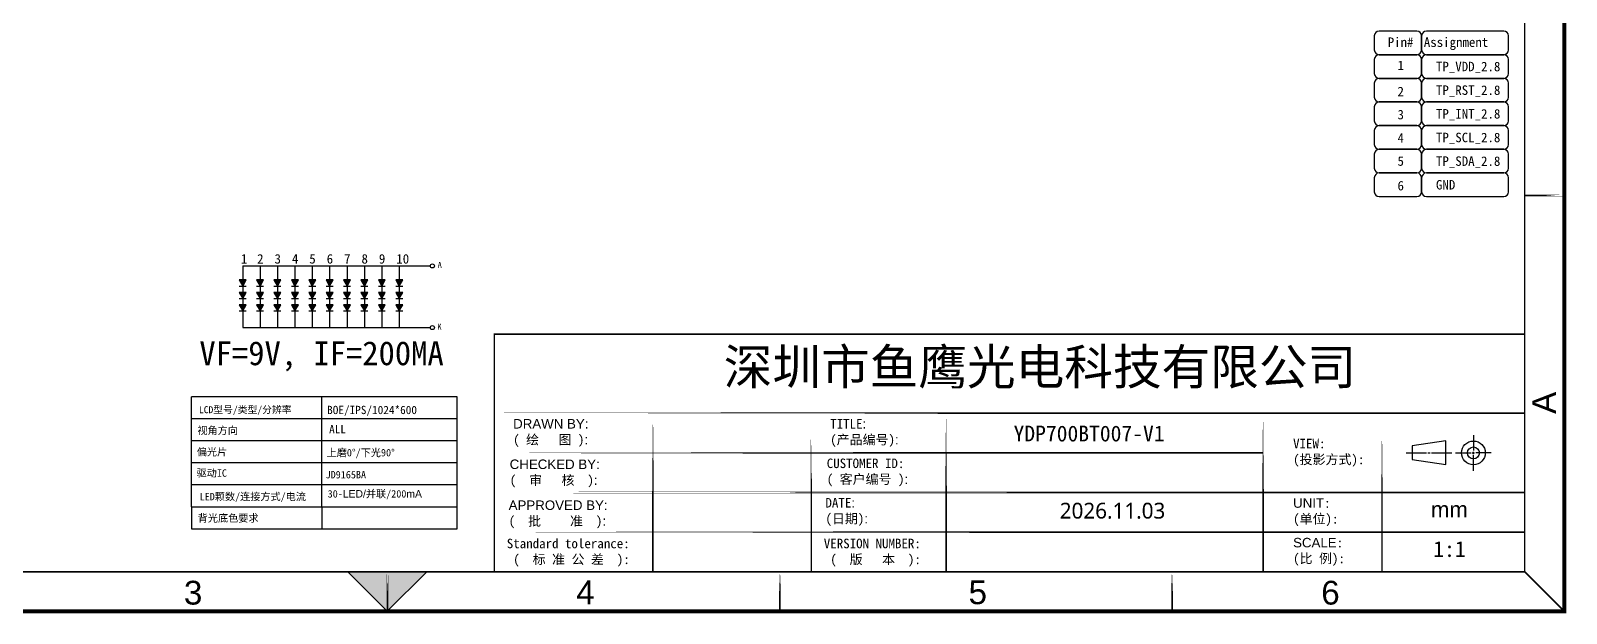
# Model space of a CAD drawing. Header units: millimetres. Extents: x 5678 to 6868, y 431 to 1273.
# Drawn here: x 6093 to 6868, y 431 to 725 of the extents above; entities that cross this region are included whole.
import ezdxf
from ezdxf.enums import TextEntityAlignment as Align

# ---------------------------------------------------------------- set-up
doc = ezdxf.new("R2010")
doc.units = ezdxf.units.MM
for name, color, linetype in [('0_Note', 7, 'Continuous'), ('圖框', 7, 'Continuous'), ('鑫视界图框', 3, 'Continuous')]:
    doc.layers.add(name, color=color, linetype=linetype)
doc.styles.add('Arial', font='arial.ttf')
doc.styles.get("Standard").update_dxf_attribs({"font": 'txt', "bigfont": 'gbcbig.shx'})
doc.styles.add('宋体', font='')
doc.styles.get('宋体').set_extended_font_data('SimSun')

msp = doc.modelspace()

# ---------------------------------------------------------------- hatches: boundary and pattern name
msp.add_hatch(color=3).paths.add_polyline_path([(6252.9245, 451.9729), (6272.9245, 431.9729), (6292.9245, 451.9729)])

# ---------------------------------------------------------------- linework, layer by layer
at = {"color": 7}
for p, q in [((6199.9212, 606.3767), (6294.6312, 606.3767)), ((6199.9212, 606.3767), (6199.9212, 575.2105)), ((6208.7, 606.3767), (6208.7, 575.2105)), ((6217.4788, 606.3767), (6217.4788, 575.2105)), ((6226.2576, 606.3767), (6226.2576, 575.2105)), ((6235.0364, 606.3767), (6235.0364, 575.2105)), ((6243.8152, 606.3767), (6243.8152, 575.2105)), ((6252.594, 606.3767), (6252.594, 575.2105)), ((6261.3727, 606.3767), (6261.3727, 575.2105)), ((6270.1515, 606.3767), (6270.1515, 575.2105)), ((6278.9303, 606.3767), (6278.9303, 575.2105)), ((6198.1627, 596.2262), (6201.6797, 596.2262)), ((6198.1627, 589.9789), (6201.6797, 589.9789)), ((6206.9415, 596.2262), (6210.4585, 596.2262)), ((6206.9415, 589.9789), (6210.4585, 589.9789)), ((6215.7203, 596.2262), (6219.2373, 596.2262)), ((6215.7203, 589.9789), (6219.2373, 589.9789)), ((6224.4991, 596.2262), (6228.0161, 596.2262)), ((6224.4991, 589.9789), (6228.0161, 589.9789)), ((6233.2779, 596.2262), (6236.7949, 596.2262)), ((6233.2779, 589.9789), (6236.7949, 589.9789)), ((6242.0566, 596.2262), (6245.5737, 596.2262)), ((6242.0566, 589.9789), (6245.5737, 589.9789)), ((6250.8354, 596.2262), (6254.3525, 596.2262)), ((6250.8354, 589.9789), (6254.3525, 589.9789)), ((6259.6142, 596.2262), (6263.1313, 596.2262)), ((6259.6142, 589.9789), (6263.1313, 589.9789)), ((6268.393, 596.2262), (6271.91, 596.2262)), ((6268.393, 589.9789), (6271.91, 589.9789)), ((6277.1718, 596.2262), (6280.6888, 596.2262)), ((6277.1718, 589.9789), (6280.6888, 589.9789)), ((6198.1627, 583.7316), (6201.6797, 583.7316)), ((6206.9415, 583.7316), (6210.4585, 583.7316)), ((6215.7203, 583.7316), (6219.2373, 583.7316)), ((6224.4991, 583.7316), (6228.0161, 583.7316)), ((6233.2779, 583.7316), (6236.7949, 583.7316)), ((6242.0566, 583.7316), (6245.5737, 583.7316)), ((6250.8354, 583.7316), (6254.3525, 583.7316)), ((6259.6142, 583.7316), (6263.1313, 583.7316)), ((6268.393, 583.7316), (6271.91, 583.7316)), ((6277.1718, 583.7316), (6280.6888, 583.7316)), ((6199.9212, 575.2105), (6294.6312, 575.2105))]:
    msp.add_line(p, q, dxfattribs=at)
at = {"color": 4, "linetype": 'Continuous'}
for p, q in [((6308.2088, 540.3107), (6174.145, 540.3103)), ((6174.1451, 484.7572), (6174.145, 540.3105)), ((6239.8622, 484.7572), (6239.8621, 540.3105)), ((6308.2088, 473.6465), (6308.2088, 540.3107)), ((6307.8463, 529.1998), (6174.145, 529.1998)), ((6307.8463, 518.0891), (6174.145, 518.0891)), ((6307.8463, 506.9785), (6174.1451, 506.9785)), ((6307.8463, 495.8678), (6174.1451, 495.8678))]:
    msp.add_line(p, q, dxfattribs=at)
at = {"color": 4}
for p, q in [((6174.1451, 484.7572), (6174.1451, 473.6465)), ((6174.1451, 484.7572), (6307.8465, 484.7572)), ((6239.8622, 484.7572), (6239.8622, 473.6465)), ((6174.1451, 473.6465), (6308.2088, 473.6465))]:
    msp.add_line(p, q, dxfattribs=at)
at = {"color": 4, "elevation": 0}
for points in [[(6771.04, 722.5936), (6771.04, 715.4272, 0.41421356), (6773.4288, 713.0384), (6792.5391, 713.0384, 0.41421356), (6794.9279, 715.4272), (6794.9279, 722.5936, 0.41421356), (6792.5391, 724.9824), (6773.4288, 724.9824, 0.41421356)], [(6794.9279, 722.5936), (6794.9279, 715.4272, 0.41421356), (6797.3167, 713.0384), (6836.3777, 713.0384, 0.41421356), (6838.7665, 715.4272), (6838.7665, 722.5936, 0.41421356), (6836.3777, 724.9824), (6797.3167, 724.9824, 0.41421356)], [(6771.04, 710.6496), (6771.04, 703.4833, 0.41421356), (6773.4288, 701.0945), (6792.5391, 701.0945, 0.41421356), (6794.9279, 703.4833), (6794.9279, 710.6496, 0.41421356), (6792.5391, 713.0384), (6773.4288, 713.0384, 0.41421356)], [(6794.9279, 710.6496), (6794.9279, 703.4833, 0.41421356), (6797.3167, 701.0945), (6836.3777, 701.0945, 0.41421356), (6838.7665, 703.4833), (6838.7665, 710.6496, 0.41421356), (6836.3777, 713.0384), (6797.3167, 713.0384, 0.41421356)], [(6771.04, 698.7057), (6771.04, 691.5393, 0.41421356), (6773.4288, 689.1505), (6792.5391, 689.1505, 0.41421356), (6794.9279, 691.5393), (6794.9279, 698.7057, 0.41421356), (6792.5391, 701.0945), (6773.4288, 701.0945, 0.41421356)], [(6794.9279, 698.7057), (6794.9279, 691.5393, 0.41421356), (6797.3167, 689.1505), (6836.3777, 689.1505, 0.41421356), (6838.7665, 691.5393), (6838.7665, 698.7057, 0.41421356), (6836.3777, 701.0945), (6797.3167, 701.0945, 0.41421356)], [(6771.04, 686.7618), (6771.04, 679.5954, 0.41421356), (6773.4288, 677.2066), (6792.5391, 677.2066, 0.41421356), (6794.9279, 679.5954), (6794.9279, 686.7618, 0.41421356), (6792.5391, 689.1505), (6773.4288, 689.1505, 0.41421356)], [(6794.9279, 686.7618), (6794.9279, 679.5954, 0.41421356), (6797.3167, 677.2066), (6836.3777, 677.2066, 0.41421356), (6838.7665, 679.5954), (6838.7665, 686.7618, 0.41421356), (6836.3777, 689.1505), (6797.3167, 689.1505, 0.41421356)], [(6771.04, 674.8178), (6771.04, 667.6515, 0.41421356), (6773.4288, 665.2627), (6792.5391, 665.2627, 0.41421356), (6794.9279, 667.6515), (6794.9279, 674.8178, 0.41421356), (6792.5391, 677.2066), (6773.4288, 677.2066, 0.41421356)], [(6794.9279, 674.8178), (6794.9279, 667.6515, 0.41421356), (6797.3167, 665.2627), (6836.3777, 665.2627, 0.41421356), (6838.7665, 667.6515), (6838.7665, 674.8178, 0.41421356), (6836.3777, 677.2066), (6797.3167, 677.2066, 0.41421356)], [(6771.04, 662.8739), (6771.04, 655.7075, 0.41421356), (6773.4288, 653.3187), (6792.5391, 653.3187, 0.41421356), (6794.9279, 655.7075), (6794.9279, 662.8739, 0.41421356), (6792.5391, 665.2627), (6773.4288, 665.2627, 0.41421356)], [(6794.9279, 662.8739), (6794.9279, 655.7075, 0.41421356), (6797.3167, 653.3187), (6836.3777, 653.3187, 0.41421356), (6838.7665, 655.7075), (6838.7665, 662.8739, 0.41421356), (6836.3777, 665.2627), (6797.3167, 665.2627, 0.41421356)], [(6771.04, 650.9299), (6771.04, 643.7636, 0.41421356), (6773.4288, 641.3748), (6792.5391, 641.3748, 0.41421356), (6794.9279, 643.7636), (6794.9279, 650.9299, 0.41421356), (6792.5391, 653.3187), (6773.4288, 653.3187, 0.41421356)], [(6794.9279, 650.9299), (6794.9279, 643.7636, 0.41421356), (6797.3167, 641.3748), (6836.3777, 641.3748, 0.41421356), (6838.7665, 643.7636), (6838.7665, 650.9299, 0.41421356), (6836.3777, 653.3187), (6797.3167, 653.3187, 0.41421356)]]:
    msp.add_lwpolyline(points, format="xyb", close=True, dxfattribs=at)
at = {"color": 7}
for points in [[(6199.9212, 596.2262), (6201.6797, 599.2721), (6198.1627, 599.2721)], [(6208.7, 596.2262), (6210.4585, 599.2721), (6206.9415, 599.2721)], [(6217.4788, 596.2262), (6219.2373, 599.2721), (6215.7203, 599.2721)], [(6226.2576, 596.2262), (6228.0161, 599.2721), (6224.4991, 599.2721)], [(6235.0364, 596.2262), (6236.7949, 599.2721), (6233.2779, 599.2721)], [(6243.8152, 596.2262), (6245.5737, 599.2721), (6242.0566, 599.2721)], [(6252.594, 596.2262), (6254.3525, 599.2721), (6250.8354, 599.2721)], [(6261.3727, 596.2262), (6263.1313, 599.2721), (6259.6142, 599.2721)], [(6270.1515, 596.2262), (6271.91, 599.2721), (6268.393, 599.2721)], [(6278.9303, 596.2262), (6280.6888, 599.2721), (6277.1718, 599.2721)], [(6199.9212, 589.9789), (6201.6797, 593.0247), (6198.1627, 593.0247)], [(6208.7, 589.9789), (6210.4585, 593.0247), (6206.9415, 593.0247)], [(6217.4788, 589.9789), (6219.2373, 593.0247), (6215.7203, 593.0247)], [(6226.2576, 589.9789), (6228.0161, 593.0247), (6224.4991, 593.0247)], [(6235.0364, 589.9789), (6236.7949, 593.0247), (6233.2779, 593.0247)], [(6243.8152, 589.9789), (6245.5737, 593.0247), (6242.0566, 593.0247)], [(6252.594, 589.9789), (6254.3525, 593.0247), (6250.8354, 593.0247)], [(6261.3727, 589.9789), (6263.1313, 593.0247), (6259.6142, 593.0247)], [(6270.1515, 589.9789), (6271.91, 593.0247), (6268.393, 593.0247)], [(6278.9303, 589.9789), (6280.6888, 593.0247), (6277.1718, 593.0247)], [(6199.9212, 583.7316), (6201.6797, 586.7774), (6198.1627, 586.7774)], [(6208.7, 583.7316), (6210.4585, 586.7774), (6206.9415, 586.7774)], [(6217.4788, 583.7316), (6219.2373, 586.7774), (6215.7203, 586.7774)], [(6226.2576, 583.7316), (6228.0161, 586.7774), (6224.4991, 586.7774)], [(6235.0364, 583.7316), (6236.7949, 586.7774), (6233.2779, 586.7774)], [(6243.8152, 583.7316), (6245.5737, 586.7774), (6242.0566, 586.7774)], [(6252.594, 583.7316), (6254.3525, 586.7774), (6250.8354, 586.7774)], [(6261.3727, 583.7316), (6263.1313, 586.7774), (6259.6142, 586.7774)], [(6270.1515, 583.7316), (6271.91, 586.7774), (6268.393, 586.7774)], [(6278.9303, 583.7316), (6280.6888, 586.7774), (6277.1718, 586.7774)]]:
    msp.add_lwpolyline(points, close=True, dxfattribs=at)
at = {"color": 3}
msp.add_lwpolyline([(6252.9245, 451.9729), (6272.9245, 431.9729), (6292.9245, 451.9729)], close=True, dxfattribs=at)
at = {"color": 7}
for centre in [(6295.6464, 606.3767), (6295.6464, 575.2105)]:
    msp.add_circle(centre, 1.0153, dxfattribs=at)
for points in [[(6198.1627, 599.2721), (6201.6797, 599.2721), (6199.9212, 596.2262)], [(6206.9415, 599.2721), (6210.4585, 599.2721), (6208.7, 596.2262)], [(6215.7203, 599.2721), (6219.2373, 599.2721), (6217.4788, 596.2262)], [(6224.4991, 599.2721), (6228.0161, 599.2721), (6226.2576, 596.2262)], [(6233.2779, 599.2721), (6236.7949, 599.2721), (6235.0364, 596.2262)], [(6242.0566, 599.2721), (6245.5737, 599.2721), (6243.8152, 596.2262)], [(6250.8354, 599.2721), (6254.3525, 599.2721), (6252.594, 596.2262)], [(6259.6142, 599.2721), (6263.1313, 599.2721), (6261.3727, 596.2262)], [(6268.393, 599.2721), (6271.91, 599.2721), (6270.1515, 596.2262)], [(6277.1718, 599.2721), (6280.6888, 599.2721), (6278.9303, 596.2262)], [(6198.1627, 593.0247), (6201.6797, 593.0247), (6199.9212, 589.9789)], [(6206.9415, 593.0247), (6210.4585, 593.0247), (6208.7, 589.9789)], [(6215.7203, 593.0247), (6219.2373, 593.0247), (6217.4788, 589.9789)], [(6224.4991, 593.0247), (6228.0161, 593.0247), (6226.2576, 589.9789)], [(6233.2779, 593.0247), (6236.7949, 593.0247), (6235.0364, 589.9789)], [(6242.0566, 593.0247), (6245.5737, 593.0247), (6243.8152, 589.9789)], [(6250.8354, 593.0247), (6254.3525, 593.0247), (6252.594, 589.9789)], [(6259.6142, 593.0247), (6263.1313, 593.0247), (6261.3727, 589.9789)], [(6268.393, 593.0247), (6271.91, 593.0247), (6270.1515, 589.9789)], [(6277.1718, 593.0247), (6280.6888, 593.0247), (6278.9303, 589.9789)], [(6198.1627, 586.7774), (6201.6797, 586.7774), (6199.9212, 583.7316)], [(6206.9415, 586.7774), (6210.4585, 586.7774), (6208.7, 583.7316)], [(6215.7203, 586.7774), (6219.2373, 586.7774), (6217.4788, 583.7316)], [(6224.4991, 586.7774), (6228.0161, 586.7774), (6226.2576, 583.7316)], [(6233.2779, 586.7774), (6236.7949, 586.7774), (6235.0364, 583.7316)], [(6242.0566, 586.7774), (6245.5737, 586.7774), (6243.8152, 583.7316)], [(6250.8354, 586.7774), (6254.3525, 586.7774), (6252.594, 583.7316)], [(6259.6142, 586.7774), (6263.1313, 586.7774), (6261.3727, 583.7316)], [(6268.393, 586.7774), (6271.91, 586.7774), (6270.1515, 583.7316)], [(6277.1718, 586.7774), (6280.6888, 586.7774), (6278.9303, 583.7316)]]:
    msp.add_solid(points, dxfattribs=at)
at = {"layer": '鑫视界图框', "color": 3}
for p, q in [((6821.0436, 520.9729), (6821.0436, 513.1729)), ((6787.0841, 512.0621), (6797.4341, 512.0621)), ((6798.0341, 512.0621), (6799.2341, 512.0621)), ((6799.8341, 512.0621), (6810.1841, 512.0621)), ((6812.0436, 511.9729), (6819.8436, 511.9729)), ((6820.4436, 511.9729), (6821.6436, 511.9729)), ((6821.0436, 511.3729), (6821.0436, 512.5729)), ((6830.0436, 511.9729), (6822.2436, 511.9729)), ((6821.0436, 502.9729), (6821.0436, 510.7729))]:
    msp.add_line(p, q, dxfattribs=at)
for points, const_width in [([(6866.9245, 431.9729), (5678.9245, 431.9729), (5678.9245, 1271.9729), (6866.9245, 1271.9729)], 2), ([(6846.9245, 451.9729), (5698.9245, 451.9729), (5698.9245, 1251.9729), (6846.9245, 1251.9729)], 0.8), ([(6866.9245, 641.9732), (6847.1245, 641.9732), (6847.1245, 641.9732), (6866.9245, 641.9732)], 0.8), ([(6326.9245, 571.9729), (6846.9245, 571.9729), (6846.9245, 451.9729), (6326.9245, 451.9729)], 0.8), ([(6326.9245, 531.9729), (6846.9245, 531.9729), (6846.9245, 531.9729), (6326.9245, 531.9729)], 0.8), ([(6406.9245, 531.9729), (6406.9245, 531.9729), (6406.9271, 451.9729), (6406.9271, 451.9729)], 0.8), ([(6486.9246, 531.9729), (6486.9246, 531.9729), (6486.9271, 451.9729), (6486.9271, 451.9729)], 0.8), ([(6554.9245, 531.9729), (6554.9245, 531.9729), (6554.9271, 451.9729), (6554.9271, 451.9729)], 0.8), ([(6714.9245, 531.9729), (6714.9245, 531.9729), (6714.9271, 451.9729), (6714.9271, 451.9729)], 0.8), ([(6774.9245, 531.9729), (6774.9245, 531.9729), (6774.9271, 451.9729), (6774.9271, 451.9729)], 0.8), ([(6326.9245, 511.9729), (6714.9252, 511.9729), (6714.9252, 511.9729), (6326.9245, 511.9729)], 0.8), ([(6326.9245, 491.9729), (6846.9245, 491.9729), (6846.9245, 491.9729), (6326.9245, 491.9729)], 0.8), ([(6326.9245, 471.9729), (6846.9245, 471.9729), (6846.9245, 471.9729), (6326.9245, 471.9729)], 0.8), ([(6273.0218, 451.9518), (6273.0218, 451.9518), (6273.0218, 432.1518), (6273.0218, 432.1518)], 0.8), ([(6471.0218, 451.9518), (6471.0218, 451.9518), (6471.0218, 432.1518), (6471.0218, 432.1518)], 0.8), ([(6669.0218, 451.9518), (6669.0218, 451.9518), (6669.0218, 432.1518), (6669.0218, 432.1518)], 0.8)]:
    msp.add_lwpolyline(points, close=True, dxfattribs=dict(at, const_width=const_width))
msp.add_lwpolyline([(6790.0841, 515.4821), (6790.0841, 508.6421), (6807.1841, 506.0621), (6807.1841, 518.0621)], close=True, dxfattribs=at)
at = {"layer": '鑫视界图框', "color": 3, "const_width": 0.8}
msp.add_lwpolyline([(6846.9245, 451.9729), (6866.9245, 431.9729)], dxfattribs=at)
at = {"layer": '鑫视界图框', "color": 3}
for radius in [6, 3]:
    msp.add_circle((6821.0436, 511.9729), radius, dxfattribs=at)

# ---------------------------------------------------------------- texts
at = {"color": 7, "style": '宋体'}
for s, p in [('A', (6298.3288, 605.3415)), ('K', (6298.205, 574.1686))]:
    msp.add_text(s, height=3.0648, dxfattribs=at).set_placement(p)
at = {"color": 0, "linetype": 'Continuous', "style": '宋体'}
for s, height, rotation, p in [('LCD型号/类型/分辨率', 3.541474, 359.9998802, (6201.2305, 532.0138)), ('视角方向', 3.74759, 359.9998802, (6187.3041, 521.4074)), ('偏光片', 3.74759, 0.0001236, (6184.4158, 510.5891)), ('驱动IC', 3.74759, 0.0001236, (6184.3124, 499.9183)), ('LED颗数/连接方式/电流', 3.747592, 0.0001236, (6205.0252, 488.0135)), ('背光底色要求', 3.74759, 0.0001236, (6192.5858, 477.1666))]:
    msp.add_text(s, height=height, rotation=rotation, dxfattribs=at).set_placement(p, align=Align.CENTER)
at = {"color": 4, "char_height": 4.777574, "attachment_point": 1, "style": 'Arial'}
for s, insert, width in [('{\\fSimHei|b0|i0|c0|p49;Pin#}', (6777.8064, 721.7403), 8.938768), ('{\\fSimHei|b0|i0|c0|p49;Assignment}', (6796.0259, 721.7403), 8.938768), ('{\\fSimHei|b0|i0|c134|p49;1}', (6782.7454, 710.0107), 8.938768), ('{\\fSimHei|b0|i0|c134|p49;TP_VDD_2.8}', (6802.1492, 709.4605), 22.672097), ('{\\fSimHei|b0|i0|c134|p49;TP_RST_2.8}', (6802.1492, 697.5166), 22.672097), ('{\\fSimHei|b0|i0|c134|p49;2}', (6782.7454, 696.8446), 8.938768), ('{\\fSimHei|b0|i0|c134|p49;3}', (6782.7454, 685.1764), 8.938768), ('{\\fSimHei|b0|i0|c134|p49;TP_INT_2.8}', (6802.1492, 685.5726), 22.672097), ('{\\fSimHei|b0|i0|c134|p49;4}', (6782.7454, 673.3834), 8.938768), ('{\\fSimHei|b0|i0|c134|p49;TP_SCL_2.8}', (6802.1492, 673.6287), 22.672097), ('{\\fSimHei|b0|i0|c134|p49;5}', (6782.7454, 661.7153), 8.938768), ('{\\fSimHei|b0|i0|c134|p49;TP_SDA_2.8}', (6802.1492, 661.6848), 22.672097), ('{\\fSimHei|b0|i0|c134|p49;6}', (6782.7454, 649.2981), 8.938768), ('{\\fSimHei|b0|i0|c134|p49;GND}', (6802.1492, 649.7408), 22.672097)]:
    msp.add_mtext(s, dxfattribs=dict(at, insert=insert, width=width))
at = {"insert": (6442.7132, 564.4311), "char_height": 18, "width": 398.589843, "attachment_point": 1, "style": 'Arial'}
msp.add_mtext('{\\fSimHei|b0|i0|c134|p49;\\C4;深圳市鱼鹰光电科技有限公司}', dxfattribs=at)
at = {"color": 1, "attachment_point": 1, "style": '宋体'}
for s, insert, char_height, width in [('ALL', (6243.5501, 526.028), 4.1665, 130.473411), ('30-{\\fArial|b0|i0|c0|p32;LED/}并联/200{\\fArial|b0|i0|c0|p32;mA}', (6242.8119, 493.1696), 3.749848, 78.737904)]:
    msp.add_mtext(s, dxfattribs=dict(at, insert=insert, char_height=char_height, width=width))
at = {"color": 2, "insert": (6588.983, 525.7613), "char_height": 8, "width": 101.357162, "attachment_point": 1, "style": '宋体'}
msp.add_mtext('{\\fSimHei|b0|i0|c134|p49;\\C0;YDP700BT007-V1}', dxfattribs=at)
at = {"color": 1, "style": '宋体'}
for tag, p, height in [('BOE/IPS/1024*600', (6242.5393, 531.5671), 4.1665), ('上磨0°/下光90°', (6242.2719, 510.2176), 3.7498), ('JD9165BA', (6241.7647, 499.0973), 3.7498)]:
    msp.add_attdef(tag, p, '', height=height, dxfattribs=at)
at = {"layer": '0_Note', "color": 7, "style": '宋体'}
for s, height, p in [('2', 4.7819, (6207.2089, 607.5604)), ('3', 4.7819, (6215.9877, 607.5604)), ('6', 4.7819, (6242.324, 607.5604)), ('8', 4.7819, (6259.8816, 607.5604)), ('9', 4.7819, (6268.6604, 607.5604)), ('10', 4.78187, (6277.4392, 607.5604)), ('1', 4.7819, (6199.0062, 607.5604)), ('4', 4.7819, (6224.7665, 607.5604)), ('5', 4.7819, (6233.5453, 607.5604)), ('7', 4.7819, (6251.1028, 607.5604))]:
    msp.add_text(s, height=height, dxfattribs=at).set_placement(p)
at = {"layer": '圖框', "color": 1, "style": '宋体'}
msp.add_text('VF=9V, IF=200MA', height=12.086389, dxfattribs=at).set_placement((6239.7307, 562.2965), align=Align.MIDDLE_CENTER)
at = {"layer": '鑫视界图框', "color": 3, "insert": (6850.7098, 531.6468), "char_height": 12, "width": 50.963866, "attachment_point": 1, "rotation": 90}
msp.add_mtext('{\\fArial|b0|i0|c0|p34;A}', dxfattribs=at)
at = {"layer": '鑫视界图框', "color": 3, "lineweight": 0, "attachment_point": 1, "style": '宋体'}
for s, insert, char_height, width in [('{\\fArial|b0|i0|c0|p34;\\C256;DRAWN BY:\\P\\fSimHei|b0|i0|c0|p49;(\\fSimHei|b0|i0|c134|p49; 绘   图 \\fSimHei|b0|i0|c0|p49;)\\fArial|b0|i0|c0|p34;:}', (6336.4269, 529.0636), 4.8, 107.288535), ('{\\fSimHei|b0|i0|c0|p49;\\C256;TITLE\\fArial|b0|i0|c0|p34;:\\P\\fSimHei|b0|i0|c0|p49;(\\fSimHei|b0|i0|c134|p49;产品编号\\fSimHei|b0|i0|c0|p49;)\\fArial|b0|i0|c0|p34;:}', (6496.4269, 529.0636), 4.8, 38.642737), ('{\\fSimHei|b0|i0|c0|p49;\\C256;VIEW:\\P(\\fSimHei|b0|i0|c134|p49;投影方式\\fSimHei|b0|i0|c0|p49;):}', (6730.0479, 519.0712), 4.8, 107.288535), ('{\\fArial|b0|i0|c0|p34;\\C256;CHECKED BY:\\P\\fSimHei|b0|i0|c0|p49;(\\fSimHei|b0|i0|c134|p49;  审   核  \\fSimHei|b0|i0|c0|p49;)\\fArial|b0|i0|c0|p34;:}', (6334.6791, 508.6231), 4.8, 107.288535), ('{\\fSimHei|b0|i0|c0|p49;\\C256;CUSTOMER\\fSimHei|b0|i0|c134|p49; \\fSimHei|b0|i0|c0|p49;ID:\\fArial|b0|i0|c0|p34;\\P\\fSimHei|b0|i0|c0|p49;(\\fSimHei|b0|i0|c134|p49; 客户编号 \\fSimHei|b0|i0|c0|p49;)\\fArial|b0|i0|c0|p34;:}', (6494.6791, 509.1134), 4.8, 107.288535), ('{\\fSimHei|b0|i0|c0|p49;\\C256;DATE\\fArial|b0|i0|c0|p34;:\\P\\fSimHei|b0|i0|c0|p49;(\\fSimHei|b0|i0|c134|p49;日期\\fSimHei|b0|i0|c0|p49;\\H1x;)\\fArial|b0|i0|c0|p34;:}', (6494.0364, 489.1904), 4.8, 107.288535), ('{\\fArial|b0|i0|c0|p34;\\C256;UNIT\\fSimHei|b0|i0|c0|p49;:\\P(\\fSimHei|b0|i0|c134|p49;单位\\fSimHei|b0|i0|c0|p49;):}', (6730.0479, 489.0636), 4.8, 107.288535), ('{\\fArial|b0|i0|c0|p34;\\C256;APPROVED BY:\\P\\fSimHei|b0|i0|c0|p49;(\\fSimHei|b0|i0|c134|p49;  批   \\H0.4167x; \\H2.4x; 准  \\fSimHei|b0|i0|c0|p49;)\\fArial|b0|i0|c0|p34;:}', (6334.1549, 487.9647), 4.8, 107.288535), ('{\\fMicrosoft YaHei|b0|i0|c134|p34;\\C0;2026.11.0\\fMicrosoft YaHei|b0|i0|c0|p34;3}', (6612.2884, 486.7958), 8, 57.024722), ('{\\fArial|b0|i0|c0|p34;\\C256;mm}', (6799.6089, 487.424), 8, 107.288535), ('{\\fSimHei|b0|i0|c134|p49;\\C256;Standard tolerance\\fSimHei|b0|i0|c0|p49;:\\fSimHei|b0|i0|c134|p49;\\P \\fSimHei|b0|i0|c0|p49;(\\fSimHei|b0|i0|c134|p49;  标 准 公 差  \\fSimHei|b0|i0|c0|p49;):}', (6333.1964, 468.6268), 4.8, 107.288535), ('{\\fSimHei|b0|i0|c134|p49;\\C256;VERSION NUMBER\\fSimHei|b0|i0|c0|p49;:\\fSimHei|b0|i0|c134|p49;\\P \\fSimHei|b0|i0|c0|p49;(\\fSimHei|b0|i0|c134|p49;  版   本  \\fSimHei|b0|i0|c0|p49;):}', (6493.1964, 468.6268), 4.8, 107.288535), ('{\\fArial|b0|i0|c0|p34;\\C256;SCALE\\fSimHei|b0|i0|c0|p49;:\\P(\\fSimHei|b0|i0|c134|p49;比 例\\fSimHei|b0|i0|c0|p49;):}', (6730.0479, 469.0636), 4.8, 107.288535), ('{\\fSimHei|b0|i0|c0|p49;\\C256;1:1}', (6800.8125, 467.424), 8, 107.288535)]:
    msp.add_mtext(s, dxfattribs=dict(at, insert=insert, char_height=char_height, width=width))
at = {"layer": '鑫视界图框', "color": 3, "char_height": 12, "width": 5.046892, "attachment_point": 1}
for s, insert in [('{\\fArial|b0|i0|c0|p34;3}', (6170.2476, 447.3827)), ('{\\fArial|b0|i0|c0|p34;4}', (6368.2476, 447.5826)), ('{\\fArial|b0|i0|c0|p34;5}', (6566.2476, 447.5826)), ('{\\fArial|b0|i0|c0|p34;6}', (6744.2476, 447.3827))]:
    msp.add_mtext(s, dxfattribs=dict(at, insert=insert))

doc.saveas('drawing.dxf')
